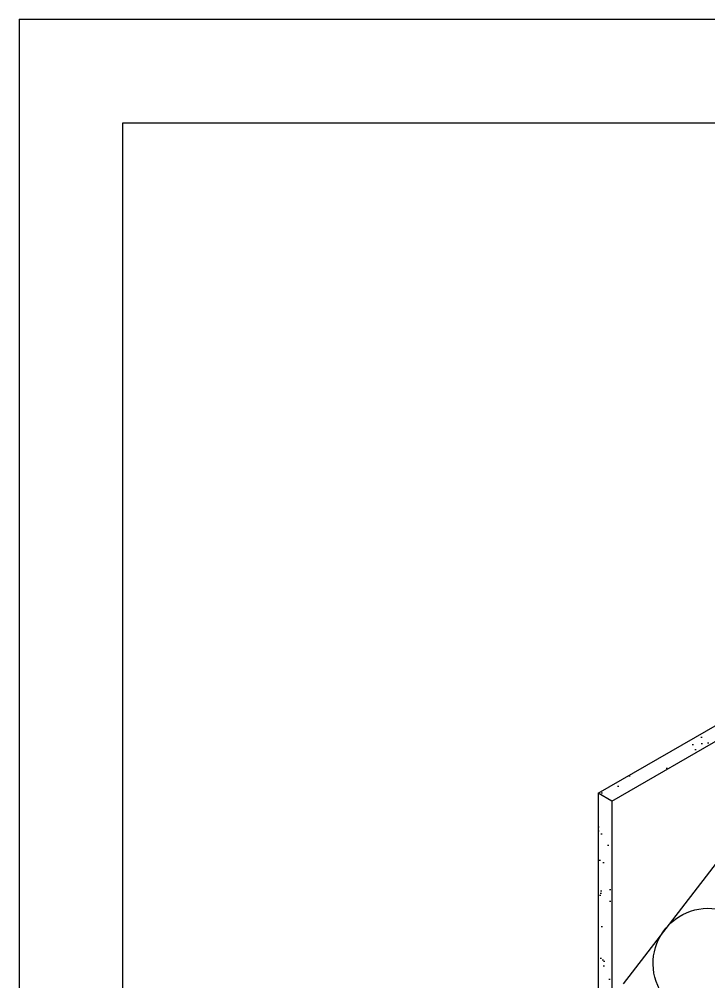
# Model space of a CAD drawing. Extents: x 0 to 51, y 0 to 66.
# Drawn here: x 0 to 9.98, y 52.06 to 66 of the extents above; entities that cross this region are included whole.
import ezdxf

# ---------------------------------------------------------------- set-up
doc = ezdxf.new("R2010")
doc.units = 0
doc.header["$LTSCALE"] = 1.5
doc.header["$MEASUREMENT"] = 0
doc.layers.get('DEFPOINTS').update_dxf_attribs({"linetype": 'CONTINUOUS'})
for name, color, linetype in [('INSULATION', 40, 'CONTINUOUS'), ('STRUCTURE', 252, 'CONTINUOUS'), ('W', 7, 'CONTINUOUS')]:
    doc.layers.add(name, color=color, linetype=linetype)

msp = doc.modelspace()

# ---------------------------------------------------------------- hatches: boundary and pattern name
at = {"layer": 'STRUCTURE', "linetype": 'CONTINUOUS'}
h = msp.add_hatch(dxfattribs=at)
h.set_pattern_fill('AR-SAND', color=256, scale=0.25, style=0)
h.set_pattern_definition([(37.50000000000001, (109.8774023421087, 3.296875), (-0.01574833952740204, 0.4817059422532897), [0, -0.38, 0, -0.425, 0, -0.40625]), (7.499999999999999, (109.8774023421087, 3.296875), (0.4424441763169318, 0.7055365163074351), [0, -0.205, 0, -0.3425, 0, -0.13125]), (327.5, (109.5699023421087, 3.296875), (0.7785354654378738, 0.001414763384241124), [0, -0.125, 0, -0.45, 0, -0.5875]), (317.5, (109.5699023421087, 3.296875), (0.7515316511430733, 0.2194188912335623), [0, -0.0625, 0, -0.295, 0, -0.3375])])
h.paths.add_polyline_path([(12.99220531418469, 57.22054770673802), (12.79362808484582, 57.33519632355176), (8.381358926171998, 54.78777153705442), (8.57993615551085, 54.6731229202407)])
h.paths.add_polyline_path([(8.579936155510836, 54.6731229202407), (8.381358926172013, 54.7877715370544), (8.381358926171956, 38.45077869634183), (8.579936155510467, 38.3361300795283)])

# ---------------------------------------------------------------- linework, layer by layer
at = {"layer": 'DEFPOINTS'}
for q in [(0, 0), (51, 66.00000000000001)]:
    msp.add_line((-1.06581410364015e-14, 66.00000000000001), q, dxfattribs=at)
at = {"layer": 'INSULATION', "linetype": 'CONTINUOUS'}
msp.add_line((12.28862928184925, 56.62675751840219), (8.742385526959978, 52.02780651550086), dxfattribs=at)
at = {"layer": 'INSULATION'}
msp.add_lwpolyline([(9.34184643400421, 51.83684339942998, -0.7318878414109583), (10.21765345138589, 53.08396100567492), (11.39842985238423, 51.88132222220661, 0.2686239954062132), (11.98158584683866, 51.8078349861837)], format="xyb", dxfattribs=at)
at = {"layer": 'STRUCTURE'}
for p, q in [((8.381358926171998, 54.78777153705442), (12.79362808484582, 57.33519632355176)), ((8.579936155510836, 54.6731229202407), (12.9922053141847, 57.22054770673803)), ((8.381358926171998, 54.78777153705442), (8.381358926171941, 38.45077869634183)), ((8.579936155510836, 54.6731229202407), (8.579936155510453, 38.33613007952831))]:
    msp.add_line(p, q, dxfattribs=at)
at = {"layer": 'STRUCTURE', "linetype": 'CONTINUOUS'}
msp.add_line((8.579936155510836, 54.6731229202407), (8.381358926171998, 54.78777153705442), dxfattribs=at)
at = {"layer": 'W'}
msp.add_lwpolyline([(1.499999999999984, 64.50000000000001), (49.5, 64.50000000000001), (49.5, 1.5), (1.499999999999984, 1.5)], close=True, dxfattribs=at)

doc.saveas('drawing.dxf')
